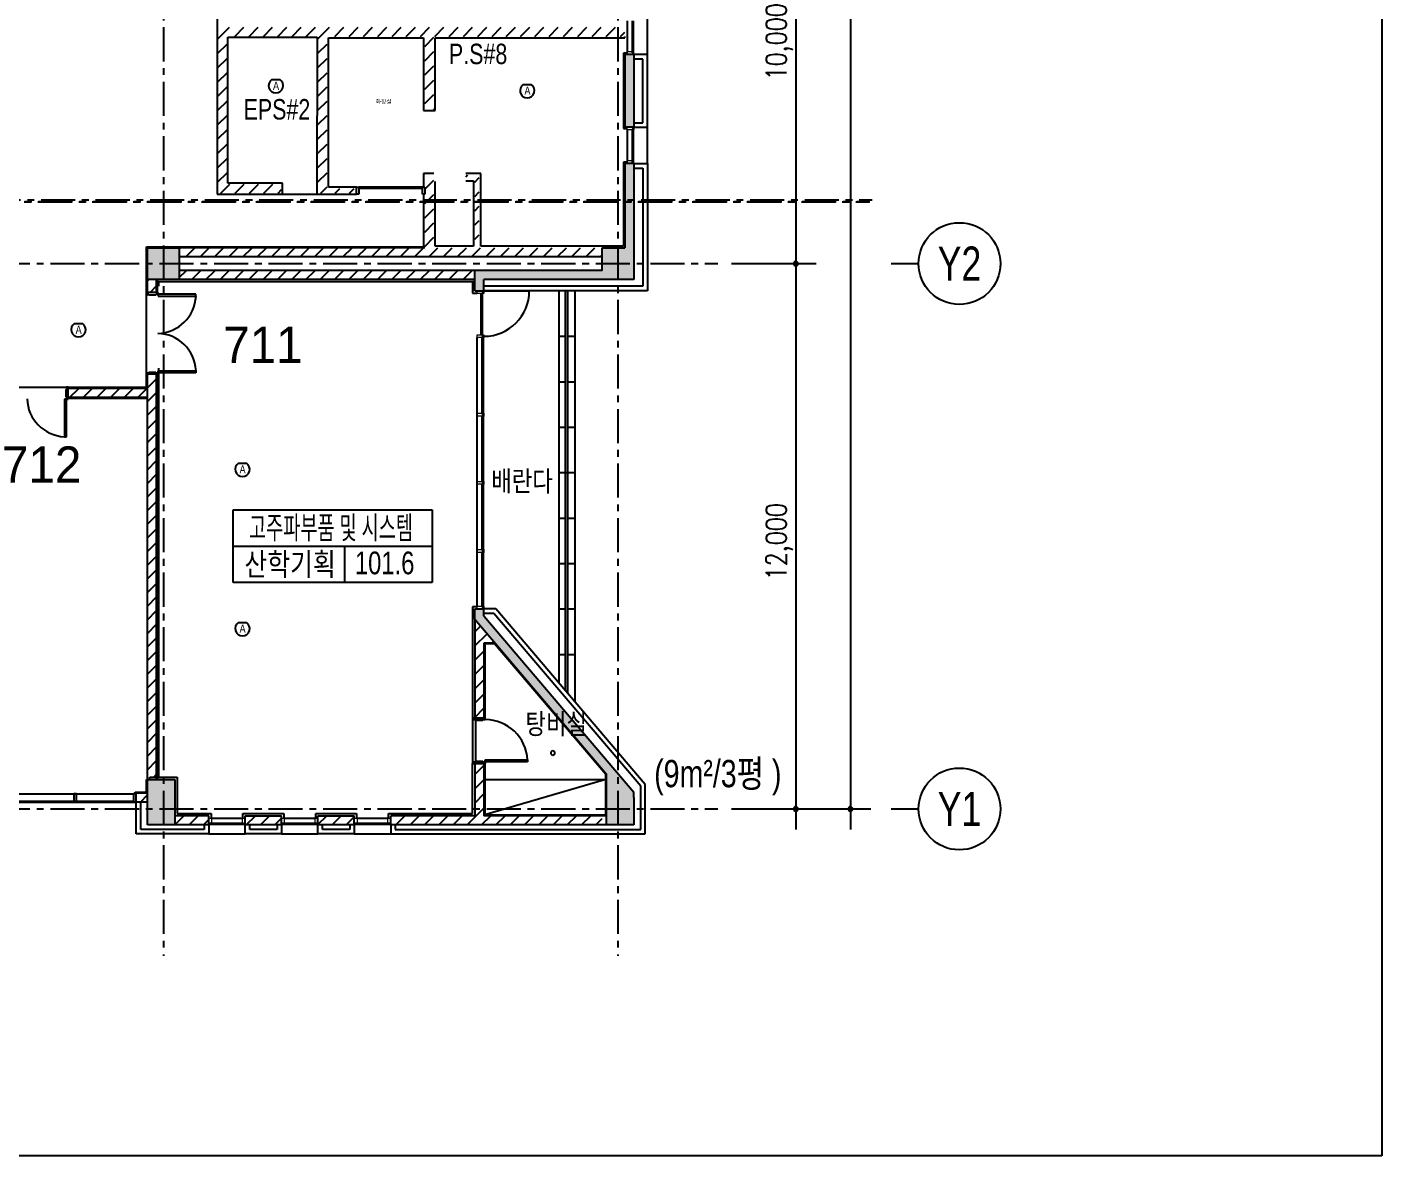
# Model space of a CAD drawing. Extents: x 1198601 to 1325177, y -301855 to -214174.
# Drawn here: x 1295371 to 1325177, y -301855 to -277016 of the extents above; entities that cross this region are included whole.
import ezdxf
from ezdxf.enums import TextEntityAlignment as Align

# ---------------------------------------------------------------- set-up
doc = ezdxf.new("R2010")
doc.units = 0
doc.header["$LTSCALE"] = 600
doc.header["$MEASUREMENT"] = 0
doc.linetypes.add('CEN', pattern=[62, 60, -1, 0, -1])
doc.linetypes.add('CENTER', pattern=[2, 1.25, -0.25, 0.25, -0.25])
doc.layers.get('0').update_dxf_attribs({"linetype": 'CONTINUOUS'})
for name, color, linetype in [('252', 252, 'CONTINUOUS'), ('A-DOOR', 3, 'CONTINUOUS'), ('Beacon', 3, 'CONTINUOUS'), ('CEN', 1, 'CENTER'), ('DIM', 9, 'CONTINUOUS'), ('WALLLL', 7, 'CONTINUOUS')]:
    doc.layers.add(name, color=color, linetype=linetype)
doc.styles.add('AT3', font='romans.shx', dxfattribs={"width": 0.8, "bigfont": 'whgtxt.shx'})
doc.styles.add('BUBBLE', font='Dotum.ttf', dxfattribs={"width": 0.8})
doc.styles.add('GHH', font='Dotum.ttf')
doc.styles.get("Standard").update_dxf_attribs({"font": ''})
doc.styles.add('T25', font='Dotum.ttf', dxfattribs={"width": 0.8})
doc.styles.add('T3', font='Dotum.ttf', dxfattribs={"width": 0.8})
doc.styles.get('STANDARD').set_extended_font_data('HY울릉도M')

# ---------------------------------------------------------------- blocks, each defined once
blk = doc.blocks.new('A$C46A60E2E')
at = {"layer": 'Beacon'}
blk.add_line((0.71, 2.93), (2.48, 2.93), dxfattribs=at)
blk.add_arc((1.6, 1.6), 1.6, 123.5577, 56.4423, dxfattribs=at)
at = {"color": 3, "style": 'GHH', "width": 0.85}
blk.add_text('A', height=1.8, dxfattribs=at).set_placement((1.64, 1.58), align=Align.MIDDLE)

msp = doc.modelspace()

# ---------------------------------------------------------------- hatches: boundary and pattern name
at = {"layer": '252'}
h = msp.add_hatch(color=256, dxfattribs=at)
edge = h.paths.add_edge_path()
edge.add_arc((1308370, -236220), 300, 0, 360)
h.paths.add_polyline_path([(1298020, -235920), (1298620, -235920), (1298620, -236520), (1298020, -236520)])
h.paths.add_polyline_path([(1286020, -235920), (1286620, -235920), (1286620, -236520), (1286020, -236520)])
h.paths.add_polyline_path([(1286020, -244920), (1286620, -244920), (1286620, -245520), (1286020, -245520)])
h.paths.add_polyline_path([(1298020, -244920), (1298620, -244920), (1298620, -245520), (1298020, -245520)])
edge = h.paths.add_edge_path()
edge.add_arc((1308370, -245220), 300, 0, 360)
h.paths.add_polyline_path([(1298020, -253920), (1298620, -253920), (1298620, -254520), (1298020, -254520)])
h.paths.add_polyline_path([(1286020, -253920), (1286620, -253920), (1286620, -254520), (1286020, -254520)])
edge = h.paths.add_edge_path()
edge.add_arc((1308370, -254220), 300, 0, 360)
h.paths.add_polyline_path([(1298020, -262920), (1298620, -262920), (1298620, -263520), (1298020, -263520)])
h.paths.add_polyline_path([(1286020, -262920), (1286620, -262920), (1286620, -263520), (1286020, -263520)])
edge = h.paths.add_edge_path()
edge.add_arc((1308370, -263220), 300, 0, 360)
h.paths.add_polyline_path([(1286020, -271870), (1286620, -271870), (1286620, -272470), (1286020, -272470)])
h.paths.add_polyline_path([(1298020, -271870), (1298720, -271870), (1298720, -272570), (1298020, -272570)])
h.paths.add_polyline_path([(1298020, -293570), (1298620, -293570), (1298620, -294570), (1298020, -294570)])
h.paths.add_polyline_path([(1298020, -281870), (1298720, -281870), (1298720, -282570), (1298020, -282570)])
h.paths.add_polyline_path([(1286020, -293570), (1286620, -293570), (1286620, -294570), (1286020, -294570)])
for points in [[(1308720, -277620), (1308520, -277620), (1308520, -279220), (1308720, -279220)], [(1308520, -281870), (1308020, -281870), (1308020, -282370), (1305220, -282370), (1305220, -282820), (1305420, -282820), (1305420, -282570), (1308020, -282570), (1308720, -282570), (1308720, -281870), (1308720, -280020), (1308520, -280020)], [(1308120, -293970), (1308120, -294570), (1308720, -294570), (1308720, -293970), (1308720, -293849), (1305420, -289973), (1305420, -289820), (1305220, -289820), (1305220, -290047), (1308120, -293453)]]:
    msp.add_hatch(color=256, dxfattribs=at).paths.add_polyline_path(points)

# ---------------------------------------------------------------- linework, layer by layer
for p, q in [((1299902, -287635), (1304282, -287635)), ((1299902, -289235), (1299902, -287635)), ((1304282, -287635), (1304282, -289235)), ((1299902, -288435), (1304282, -288435)), ((1302362, -289235), (1302362, -288435)), ((1304282, -289235), (1299902, -289235))]:
    msp.add_line(p, q)
at = {"color": 0, "linetype": 'ByBlock'}
for centre, start, end in [((1312283, -282220), 90, 270), ((1312283, -282220), 90, 270), ((1312283, -282220), 270, 90), ((1312283, -282220), 270, 90), ((1312283, -294220), 90, 270), ((1312283, -294220), 270, 90), ((1313483, -294220), 90, 270), ((1313483, -294220), 270, 90)]:
    msp.add_arc(centre, 46.9, start, end, dxfattribs=at)
at = {"layer": 'A-DOOR'}
for p, q in [((1298256, -282857), (1297996, -282857)), ((1297996, -282857), (1297996, -282892)), ((1297996, -282892), (1298046, -282892)), ((1298046, -282892), (1298046, -282907)), ((1298046, -282907), (1298206, -282907)), ((1298206, -282907), (1298206, -282892)), ((1298206, -282892), (1298256, -282892)), ((1298256, -282892), (1298256, -282857)), ((1298256, -282892), (1298256, -282937)), ((1299086, -282892), (1298256, -282892)), ((1298256, -282937), (1299086, -282937)), ((1299086, -282937), (1299086, -282892)), ((1297996, -284657), (1297996, -284622)), ((1297996, -284622), (1298046, -284622)), ((1298046, -284622), (1298046, -284607)), ((1298046, -284607), (1298206, -284607)), ((1298206, -284607), (1298206, -284622)), ((1298206, -284622), (1298256, -284622)), ((1298256, -284622), (1298256, -284577)), ((1298256, -284577), (1299086, -284577)), ((1298256, -284622), (1298256, -284657)), ((1299086, -284622), (1298256, -284622)), ((1299086, -284577), (1299086, -284622)), ((1296271, -284940), (1296236, -284940)), ((1296236, -284940), (1296236, -284990)), ((1296271, -285200), (1296271, -284940)), ((1298256, -284657), (1297996, -284657)), ((1296236, -285200), (1296191, -285200)), ((1296191, -285200), (1296191, -286030)), ((1296236, -284990), (1296221, -284990)), ((1296221, -284990), (1296221, -285150)), ((1296221, -285150), (1296236, -285150)), ((1296236, -285150), (1296236, -285200)), ((1296236, -285200), (1296271, -285200)), ((1296236, -286030), (1296236, -285200)), ((1296191, -286030), (1296236, -286030)), ((1305450, -292220), (1305190, -292220)), ((1305190, -292220), (1305190, -292255)), ((1305450, -292220), (1305190, -292220)), ((1305190, -292220), (1305190, -292255)), ((1305190, -292255), (1305240, -292255)), ((1305190, -292255), (1305240, -292255)), ((1305240, -292255), (1305240, -292270)), ((1305240, -292255), (1305240, -292270)), ((1305240, -293170), (1305240, -292270)), ((1305240, -293170), (1305240, -292270)), ((1305240, -292270), (1305400, -292270)), ((1305240, -292270), (1305400, -292270)), ((1305400, -292270), (1305400, -292255)), ((1305400, -292255), (1305450, -292255)), ((1305400, -292270), (1305400, -292255)), ((1305400, -292255), (1305450, -292255)), ((1305450, -292255), (1305450, -292220)), ((1305450, -292255), (1305450, -292220)), ((1305190, -293220), (1305190, -293185)), ((1305190, -293185), (1305240, -293185)), ((1305190, -293220), (1305190, -293185)), ((1305190, -293185), (1305240, -293185)), ((1305450, -293220), (1305190, -293220)), ((1305450, -293220), (1305190, -293220)), ((1305240, -293185), (1305240, -293170)), ((1305240, -293170), (1305400, -293170)), ((1305240, -293185), (1305240, -293170)), ((1305240, -293170), (1305400, -293170)), ((1305400, -293170), (1305400, -293185)), ((1305400, -293170), (1305400, -293185)), ((1305400, -293185), (1305450, -293185)), ((1305400, -293185), (1305450, -293185)), ((1305450, -293185), (1305450, -293140)), ((1305450, -293140), (1306380, -293140)), ((1305450, -293185), (1305450, -293140)), ((1305450, -293140), (1306380, -293140)), ((1305450, -293185), (1305450, -293220)), ((1306380, -293185), (1305450, -293185)), ((1305450, -293185), (1305450, -293220)), ((1306380, -293185), (1305450, -293185)), ((1306380, -293140), (1306380, -293185)), ((1306380, -293140), (1306380, -293185))]:
    msp.add_line(p, q, dxfattribs=at)
for centre, radius, start, end in [((1298223, -282893), 865, 271.7623, 357.0621), ((1298223, -284621), 865, 2.9379, 88.2377), ((1296235, -285166), 865, 181.7623, 267.0621), ((1305450, -293187), 932, 2.8874, 89.9532), ((1305450, -293187), 932, 2.8874, 89.9532)]:
    msp.add_arc(centre, radius, start, end, dxfattribs=at)
at = {"layer": 'CEN'}
for p, q in [((1298370, -223020), (1298370, -297451)), ((1308370, -223020), (1308370, -297451)), ((1211606, -280865), (1313894, -280865)), ((1211622, -280853), (1313910, -280853)), ((1211678, -280821), (1313966, -280821)), ((1208283, -282220), (1310570, -282220)), ((1208283, -294220), (1310570, -294220))]:
    msp.add_line(p, q, dxfattribs=at)
at = {"layer": 'DIM'}
for p, q in [((1313483, -226770), (1313483, -294670)), ((1312283, -271770), (1312283, -282670)), ((1312283, -281770), (1312283, -294670)), ((1310870, -282220), (1312733, -282220)), ((1310870, -282220), (1312733, -282220)), ((1314383, -282220), (1314983, -282220)), ((1310870, -294220), (1313933, -294220)), ((1310870, -294220), (1312733, -294220)), ((1314383, -294220), (1314983, -294220))]:
    msp.add_line(p, q, dxfattribs=at)
for centre in [(1315883, -282220), (1315883, -294220)]:
    msp.add_circle(centre, 900, dxfattribs=at)
at = {"layer": 'WALLLL'}
for p, q in [((1325177, -214174), (1325177, -301855)), ((1299550, -273750), (1299550, -280690)), ((1308570, -276880), (1308570, -277560)), ((1308681, -276880), (1308681, -277560)), ((1308705, -276880), (1308705, -277560)), ((1309020, -277620), (1309020, -276820)), ((1299570, -277277), (1299827, -277020)), ((1299941, -277220), (1300141, -277020)), ((1300256, -277220), (1300456, -277020)), ((1300570, -277220), (1300770, -277020)), ((1300884, -277220), (1301084, -277020)), ((1301199, -277220), (1301399, -277020)), ((1301513, -277220), (1301713, -277020)), ((1301770, -277277), (1302027, -277020)), ((1302142, -277220), (1302342, -277020)), ((1302456, -277220), (1302656, -277020)), ((1302770, -277220), (1302970, -277020)), ((1303084, -277220), (1303284, -277020)), ((1303399, -277220), (1303599, -277020)), ((1303713, -277220), (1303913, -277020)), ((1304027, -277220), (1304227, -277020)), ((1304342, -277220), (1304542, -277020)), ((1304656, -277220), (1304856, -277020)), ((1304970, -277220), (1305170, -277020)), ((1305285, -277220), (1305485, -277020)), ((1305599, -277220), (1305799, -277020)), ((1305913, -277220), (1306113, -277020)), ((1306228, -277220), (1306428, -277020)), ((1306542, -277220), (1306742, -277020)), ((1306856, -277220), (1307056, -277020)), ((1307170, -277220), (1307370, -277020)), ((1307485, -277220), (1307685, -277020)), ((1307799, -277220), (1307999, -277020)), ((1308113, -277220), (1308313, -277020)), ((1308428, -277220), (1308520, -277127)), ((1299570, -277591), (1299770, -277391)), ((1299790, -280450), (1299790, -277240)), ((1299790, -277240), (1301750, -277240)), ((1301750, -277240), (1301748, -280691)), ((1301770, -277591), (1301970, -277391)), ((1302000, -280540), (1302000, -277250)), ((1302000, -277250), (1304090, -277250)), ((1304090, -277250), (1304090, -278850)), ((1304120, -277441), (1304320, -277241)), ((1304350, -278850), (1304350, -277250)), ((1304350, -277250), (1308520, -277250)), ((1308520, -277250), (1308520, -277220)), ((1299570, -277905), (1299770, -277705)), ((1301770, -277905), (1301970, -277705)), ((1304120, -277756), (1304320, -277556)), ((1308570, -277590), (1308490, -277590)), ((1308490, -277590), (1308490, -279250)), ((1308520, -277620), (1308520, -279220)), ((1308720, -277620), (1308520, -277620)), ((1308720, -277620), (1308720, -279220)), ((1309020, -277620), (1308720, -277620)), ((1308920, -277720), (1308720, -277720)), ((1308920, -279120), (1308920, -277720)), ((1309020, -279220), (1309020, -277620)), ((1299570, -278220), (1299770, -278020)), ((1301770, -278220), (1301970, -278020)), ((1304120, -278070), (1304320, -277870)), ((1299570, -278534), (1299770, -278334)), ((1301770, -278534), (1301970, -278334)), ((1304120, -278384), (1304320, -278184)), ((1299570, -278848), (1299770, -278648)), ((1301770, -278848), (1301970, -278648)), ((1304120, -278698), (1304320, -278498)), ((1299570, -279162), (1299770, -278962)), ((1301770, -279163), (1301970, -278963)), ((1304090, -278850), (1304350, -278850)), ((1304313, -278820), (1304320, -278813)), ((1299570, -279477), (1299770, -279277)), ((1301770, -279477), (1301970, -279277)), ((1308490, -279250), (1308570, -279250)), ((1308720, -279220), (1308520, -279220)), ((1308720, -279120), (1308920, -279120)), ((1308720, -279220), (1309020, -279220)), ((1309020, -280020), (1309020, -279220)), ((1308570, -279280), (1308570, -279960)), ((1308681, -279280), (1308681, -279960)), ((1308705, -279280), (1308705, -279960)), ((1299570, -279791), (1299770, -279591)), ((1301770, -279791), (1301970, -279591)), ((1299570, -280105), (1299770, -279905)), ((1301770, -280106), (1301970, -279906)), ((1308570, -279990), (1308490, -279990)), ((1308490, -279990), (1308490, -279990)), ((1308490, -279990), (1308490, -279990)), ((1308490, -279990), (1308490, -281840)), ((1308520, -280020), (1308520, -281870)), ((1308720, -280020), (1308520, -280020)), ((1308720, -280020), (1308720, -281870)), ((1308720, -280020), (1309020, -280020)), ((1308720, -280120), (1308920, -280120)), ((1308920, -280120), (1308920, -282720)), ((1309020, -280020), (1309020, -282820)), ((1299570, -280420), (1299770, -280220)), ((1299634, -280670), (1299834, -280470)), ((1300990, -280450), (1299790, -280450)), ((1299949, -280670), (1300149, -280470)), ((1300263, -280670), (1300463, -280470)), ((1300577, -280670), (1300777, -280470)), ((1300990, -280691), (1300990, -280450)), ((1301770, -280420), (1301970, -280220)), ((1304320, -280240), (1304090, -280240)), ((1304090, -280240), (1304090, -280540)), ((1304120, -280270), (1304120, -280270)), ((1304120, -280584), (1304320, -280384)), ((1304350, -281840), (1304350, -280412)), ((1305350, -280240), (1305020, -280240)), ((1305020, -280313), (1305063, -280270)), ((1305020, -280400), (1305190, -280400)), ((1305190, -280400), (1305190, -281840)), ((1305220, -280427), (1305320, -280327)), ((1305350, -281840), (1305350, -280240)), ((1299550, -280690), (1301748, -280691)), ((1300892, -280670), (1300970, -280591)), ((1301748, -280691), (1302620, -280690)), ((1301835, -280670), (1301970, -280534)), ((1302620, -280540), (1302000, -280540)), ((1302149, -280670), (1302249, -280570)), ((1302463, -280670), (1302563, -280570)), ((1302620, -280690), (1302620, -280540)), ((1302620, -280540), (1302670, -280540)), ((1302670, -280690), (1302620, -280690)), ((1304070, -280540), (1302670, -280540)), ((1302670, -280540), (1302670, -280690)), ((1304070, -280570), (1302670, -280570)), ((1304070, -280690), (1304070, -280540)), ((1304070, -280540), (1304120, -280540)), ((1304120, -280690), (1304070, -280690)), ((1304100, -281850), (1304100, -280690)), ((1304120, -280540), (1304120, -280690)), ((1304120, -280899), (1304320, -280699)), ((1305220, -280742), (1305320, -280642)), ((1304120, -281213), (1304320, -281013)), ((1305220, -281056), (1305320, -280956)), ((1304120, -281527), (1304320, -281327)), ((1305220, -281370), (1305320, -281270)), ((1304120, -281842), (1304320, -281642)), ((1305220, -281685), (1305320, -281585)), ((1298000, -284657), (1298000, -281850)), ((1298000, -281850), (1304100, -281850)), ((1304120, -281870), (1298720, -281870)), ((1298720, -281898), (1298749, -281870)), ((1298863, -282070), (1299063, -281870)), ((1299177, -282070), (1299377, -281870)), ((1299492, -282070), (1299692, -281870)), ((1299806, -282070), (1300006, -281870)), ((1300120, -282070), (1300320, -281870)), ((1300435, -282070), (1300635, -281870)), ((1300749, -282070), (1300949, -281870)), ((1301063, -282070), (1301263, -281870)), ((1301378, -282070), (1301578, -281870)), ((1301692, -282070), (1301892, -281870)), ((1302006, -282070), (1302206, -281870)), ((1302320, -282070), (1302520, -281870)), ((1302635, -282070), (1302835, -281870)), ((1302949, -282070), (1303149, -281870)), ((1303263, -282070), (1303463, -281870)), ((1303578, -282070), (1303778, -281870)), ((1303892, -282070), (1304092, -281870)), ((1304206, -282070), (1304406, -281870)), ((1305190, -281840), (1304350, -281840)), ((1304521, -282070), (1304721, -281870)), ((1304835, -282070), (1305035, -281870)), ((1305149, -282070), (1305349, -281870)), ((1308490, -281840), (1305350, -281840)), ((1305464, -282070), (1305664, -281870)), ((1305778, -282070), (1305978, -281870)), ((1306092, -282070), (1306292, -281870)), ((1306406, -282070), (1306606, -281870)), ((1306721, -282070), (1306921, -281870)), ((1307035, -282070), (1307235, -281870)), ((1307349, -282070), (1307549, -281870)), ((1307664, -282070), (1307864, -281870)), ((1308020, -282070), (1298720, -282070)), ((1307978, -282070), (1308020, -282028)), ((1305220, -282370), (1298720, -282370)), ((1298720, -282527), (1298877, -282370)), ((1298992, -282570), (1299192, -282370)), ((1299306, -282570), (1299506, -282370)), ((1299620, -282570), (1299820, -282370)), ((1299935, -282570), (1300135, -282370)), ((1300249, -282570), (1300449, -282370)), ((1300563, -282570), (1300763, -282370)), ((1300878, -282570), (1301078, -282370)), ((1301192, -282570), (1301392, -282370)), ((1301506, -282570), (1301706, -282370)), ((1301820, -282570), (1302020, -282370)), ((1302135, -282570), (1302335, -282370)), ((1302449, -282570), (1302649, -282370)), ((1302763, -282570), (1302963, -282370)), ((1303078, -282570), (1303278, -282370)), ((1303392, -282570), (1303592, -282370)), ((1303706, -282570), (1303906, -282370)), ((1304021, -282570), (1304221, -282370)), ((1304335, -282570), (1304535, -282370)), ((1304649, -282570), (1304849, -282370)), ((1304964, -282570), (1305164, -282370)), ((1308020, -282370), (1305220, -282370)), ((1305220, -282820), (1305220, -282370)), ((1298020, -282857), (1298020, -282570)), ((1298020, -282598), (1298049, -282570)), ((1298076, -282857), (1298220, -282713)), ((1298220, -282857), (1298220, -282570)), ((1305220, -282620), (1298220, -282620)), ((1298240, -282857), (1298240, -282570)), ((1298270, -282720), (1298270, -282620)), ((1305220, -282570), (1298720, -282570)), ((1305170, -282620), (1305170, -282870)), ((1305220, -282820), (1305420, -282820)), ((1308020, -282570), (1305420, -282570)), ((1305420, -282820), (1305420, -282570)), ((1308920, -282720), (1305420, -282720)), ((1305420, -282820), (1306420, -282820)), ((1309020, -282820), (1305420, -282820)), ((1307070, -282820), (1307070, -291448)), ((1307210, -282820), (1307210, -291613)), ((1307260, -282820), (1307260, -291671)), ((1307420, -282820), (1307420, -291859)), ((1298020, -282913), (1298041, -282892)), ((1305170, -282870), (1305270, -282870)), ((1305351, -282880), (1305351, -283790)), ((1305381, -282880), (1305381, -283790)), ((1305270, -289760), (1305270, -283850)), ((1305381, -285515), (1305381, -283850)), ((1305405, -283850), (1305405, -285515)), ((1307070, -283820), (1307210, -283820)), ((1307260, -283820), (1307420, -283820)), ((1298270, -293520), (1298270, -284520)), ((1298000, -284970), (1298000, -284657)), ((1298000, -284970), (1298000, -284657)), ((1298020, -284970), (1298020, -284657)), ((1298020, -293570), (1298020, -284657)), ((1298220, -284970), (1298220, -284657)), ((1298220, -293570), (1298220, -284657)), ((1298240, -284970), (1298240, -284657)), ((1298240, -293570), (1298240, -284657)), ((1307070, -284820), (1307210, -284820)), ((1307260, -284820), (1307420, -284820)), ((1296271, -284950), (1288345, -284950)), ((1298020, -284950), (1296271, -284950)), ((1298020, -284970), (1296271, -284970)), ((1298020, -285170), (1296271, -285170)), ((1298020, -285190), (1296271, -285190)), ((1298020, -284970), (1298000, -284970)), ((1298020, -284970), (1298000, -284970)), ((1305381, -287015), (1305381, -285575)), ((1305405, -285575), (1305405, -287015)), ((1307070, -285820), (1307210, -285820)), ((1307260, -285820), (1307420, -285820)), ((1307070, -286820), (1307420, -286820)), ((1305381, -288515), (1305381, -287075)), ((1305405, -287075), (1305405, -288515)), ((1307070, -287820), (1307210, -287820)), ((1307260, -287820), (1307420, -287820)), ((1305381, -289760), (1305381, -288575)), ((1305405, -288575), (1305405, -289760)), ((1307070, -288820), (1307210, -288820)), ((1307260, -288820), (1307420, -288820)), ((1305270, -289770), (1305170, -289770)), ((1305170, -289770), (1305170, -293220)), ((1305220, -289820), (1305420, -289820)), ((1305220, -290047), (1305220, -289820)), ((1305420, -289973), (1305420, -289820)), ((1305684, -289820), (1305420, -289820)), ((1305638, -289920), (1305420, -289920)), ((1305420, -289973), (1308720, -293849)), ((1308870, -293716), (1305638, -289920)), ((1308970, -293680), (1305684, -289820)), ((1307070, -289820), (1307210, -289820)), ((1307260, -289820), (1307420, -289820)), ((1305220, -290047), (1308120, -293453)), ((1305220, -290047), (1305220, -292220)), ((1305420, -290570), (1305420, -292220)), ((1305662, -290570), (1305420, -290570)), ((1305653, -290590), (1305440, -290590)), ((1305440, -290590), (1305440, -292220)), ((1308100, -293460), (1305653, -290590)), ((1307070, -290820), (1307210, -290820)), ((1307260, -290820), (1307420, -290820)), ((1305170, -292220), (1305220, -292220)), ((1305220, -292220), (1305420, -292220)), ((1305220, -292220), (1305420, -292220)), ((1305170, -294320), (1305170, -293220)), ((1305170, -293220), (1305220, -293220)), ((1305170, -294320), (1305170, -293220)), ((1305170, -293220), (1305220, -293220)), ((1305220, -293220), (1305420, -293220)), ((1305220, -293220), (1305220, -294370)), ((1305220, -293220), (1305420, -293220)), ((1305220, -293220), (1305420, -293220)), ((1305220, -293220), (1305220, -294370)), ((1305220, -293220), (1305420, -293220)), ((1305420, -293220), (1305420, -294370)), ((1305420, -293220), (1305420, -294370)), ((1305440, -293220), (1305440, -294350)), ((1298000, -293850), (1298000, -293570)), ((1298000, -293570), (1298020, -293570)), ((1298000, -293850), (1298000, -293570)), ((1298000, -293570), (1298020, -293570)), ((1298074, -293570), (1298074, -293520)), ((1298074, -293520), (1298670, -293520)), ((1298074, -293570), (1298074, -293520)), ((1298074, -293520), (1298670, -293520)), ((1298670, -293520), (1298670, -294320)), ((1298670, -293520), (1298670, -294320)), ((1305440, -293570), (1308100, -293570)), ((1308100, -293570), (1305440, -294350)), ((1305440, -293570), (1308100, -293570)), ((1308100, -293570), (1305440, -294350)), ((1308100, -294350), (1308100, -293460)), ((1308120, -293970), (1308120, -293453)), ((1308120, -293970), (1308120, -293453)), ((1297750, -293900), (1297750, -293850)), ((1297750, -293850), (1298000, -293850)), ((1297750, -293900), (1297750, -293850)), ((1297750, -293850), (1298000, -293850)), ((1298020, -293870), (1297770, -293870)), ((1297770, -294070), (1297770, -293870)), ((1298020, -293870), (1297770, -293870)), ((1297770, -294070), (1297770, -293870)), ((1308720, -293970), (1308720, -293849)), ((1308720, -293970), (1308720, -293849)), ((1308870, -294670), (1308870, -293716)), ((1308970, -294770), (1308970, -293680)), ((1295120, -294070), (1297740, -294070)), ((1295120, -294070), (1297740, -294070)), ((1295156, -293890), (1297710, -293890)), ((1295156, -293890), (1297710, -293890)), ((1295156, -294046), (1297710, -294046)), ((1295156, -294046), (1297710, -294046)), ((1296460, -293890), (1296400, -293890)), ((1296400, -293890), (1296400, -294046)), ((1296460, -293890), (1296400, -293890)), ((1296400, -293890), (1296400, -294046)), ((1296400, -294046), (1296425, -294046)), ((1296400, -294046), (1296425, -294046)), ((1296425, -294046), (1296425, -294070)), ((1296425, -294046), (1296425, -294070)), ((1296425, -294070), (1296435, -294070)), ((1296425, -294070), (1296435, -294070)), ((1296435, -294070), (1296435, -294046)), ((1296435, -294046), (1296460, -294046)), ((1296435, -294070), (1296435, -294046)), ((1296435, -294046), (1296460, -294046)), ((1296460, -294046), (1296460, -293890)), ((1296460, -294046), (1296460, -293890)), ((1297770, -293890), (1297710, -293890)), ((1297710, -293890), (1297710, -294046)), ((1297770, -293890), (1297710, -293890)), ((1297710, -293890), (1297710, -294046)), ((1297710, -294046), (1297735, -294046)), ((1297710, -294046), (1297735, -294046)), ((1297735, -294046), (1297735, -294070)), ((1297735, -294046), (1297735, -294070)), ((1297735, -294070), (1297745, -294070)), ((1297735, -294070), (1297745, -294070)), ((1297745, -294070), (1297745, -294046)), ((1297745, -294046), (1297770, -294046)), ((1297745, -294070), (1297745, -294046)), ((1297745, -294046), (1297770, -294046)), ((1297770, -294046), (1297770, -293890)), ((1297770, -294046), (1297770, -293890)), ((1298020, -294070), (1297770, -294070)), ((1298020, -294070), (1297770, -294070)), ((1297770, -294770), (1297770, -294070)), ((1297770, -294770), (1297770, -294070)), ((1297870, -294670), (1297870, -294070)), ((1297870, -294670), (1297870, -294070)), ((1299370, -294370), (1298620, -294370)), ((1299370, -294370), (1298620, -294370)), ((1298670, -294320), (1299420, -294320)), ((1298670, -294320), (1299420, -294320)), ((1299370, -294570), (1299370, -294370)), ((1299370, -294570), (1299370, -294370)), ((1299420, -294320), (1299420, -294420)), ((1299420, -294320), (1299420, -294420)), ((1299430, -294420), (1300110, -294420)), ((1299430, -294420), (1300110, -294420)), ((1300120, -294420), (1300120, -294320)), ((1300120, -294320), (1301020, -294320)), ((1300120, -294420), (1300120, -294320)), ((1300120, -294320), (1301020, -294320)), ((1300170, -294570), (1300170, -294370)), ((1300170, -294570), (1300170, -294370)), ((1300170, -294370), (1300970, -294370)), ((1300170, -294370), (1300970, -294370)), ((1300970, -294570), (1300970, -294370)), ((1300970, -294570), (1300970, -294370)), ((1301020, -294320), (1301020, -294420)), ((1301020, -294320), (1301020, -294420)), ((1301030, -294420), (1301710, -294420)), ((1301030, -294420), (1301710, -294420)), ((1301720, -294420), (1301720, -294320)), ((1301720, -294320), (1302620, -294320)), ((1301720, -294420), (1301720, -294320)), ((1301720, -294320), (1302620, -294320)), ((1301770, -294570), (1301770, -294370)), ((1301770, -294570), (1301770, -294370)), ((1301770, -294370), (1302570, -294370)), ((1301770, -294370), (1302570, -294370)), ((1302570, -294570), (1302570, -294370)), ((1302570, -294570), (1302570, -294370)), ((1302620, -294320), (1302620, -294420)), ((1302620, -294320), (1302620, -294420)), ((1302630, -294420), (1303310, -294420)), ((1302630, -294420), (1303310, -294420)), ((1303320, -294420), (1303320, -294320)), ((1303320, -294320), (1305170, -294320)), ((1303320, -294420), (1303320, -294320)), ((1303320, -294320), (1305170, -294320)), ((1303370, -294570), (1303370, -294370)), ((1303370, -294570), (1303370, -294370)), ((1305220, -294370), (1303370, -294370)), ((1305220, -294370), (1303370, -294370)), ((1308120, -294370), (1305420, -294370)), ((1308120, -294370), (1305420, -294370)), ((1305440, -294350), (1308100, -294350)), ((1299370, -294770), (1297770, -294770)), ((1299370, -294770), (1297770, -294770)), ((1299270, -294670), (1297870, -294670)), ((1299270, -294670), (1297870, -294670)), ((1299370, -294570), (1298620, -294570)), ((1299370, -294570), (1298620, -294570)), ((1299270, -294570), (1299270, -294670)), ((1299270, -294570), (1299270, -294670)), ((1299370, -294570), (1299370, -294770)), ((1299370, -294570), (1299370, -294770)), ((1299370, -294770), (1300170, -294770)), ((1299370, -294770), (1300170, -294770)), ((1299430, -294531), (1300110, -294531)), ((1299430, -294531), (1300110, -294531)), ((1299430, -294555), (1300110, -294555)), ((1299430, -294555), (1300110, -294555)), ((1300970, -294570), (1300170, -294570)), ((1300970, -294570), (1300170, -294570)), ((1300170, -294770), (1300170, -294570)), ((1300170, -294770), (1300170, -294570)), ((1300970, -294770), (1300170, -294770)), ((1300970, -294770), (1300170, -294770)), ((1300270, -294670), (1300270, -294570)), ((1300270, -294670), (1300270, -294570)), ((1300870, -294670), (1300270, -294670)), ((1300870, -294670), (1300270, -294670)), ((1300870, -294570), (1300870, -294670)), ((1300870, -294570), (1300870, -294670)), ((1300970, -294570), (1300970, -294770)), ((1300970, -294570), (1300970, -294770)), ((1300970, -294770), (1301770, -294770)), ((1300970, -294770), (1301770, -294770)), ((1301030, -294531), (1301710, -294531)), ((1301030, -294531), (1301710, -294531)), ((1301030, -294555), (1301710, -294555)), ((1301030, -294555), (1301710, -294555)), ((1302570, -294570), (1301770, -294570)), ((1302570, -294570), (1301770, -294570)), ((1301770, -294770), (1301770, -294570)), ((1301770, -294770), (1301770, -294570)), ((1302570, -294770), (1301770, -294770)), ((1302570, -294770), (1301770, -294770)), ((1301870, -294670), (1301870, -294570)), ((1301870, -294670), (1301870, -294570)), ((1302470, -294670), (1301870, -294670)), ((1302470, -294670), (1301870, -294670)), ((1302470, -294570), (1302470, -294670)), ((1302470, -294570), (1302470, -294670)), ((1302570, -294570), (1302570, -294770)), ((1302570, -294570), (1302570, -294770)), ((1302570, -294770), (1303370, -294770)), ((1302570, -294770), (1303370, -294770)), ((1302630, -294531), (1303310, -294531)), ((1302630, -294531), (1303310, -294531)), ((1302630, -294555), (1303310, -294555)), ((1302630, -294555), (1303310, -294555)), ((1308120, -294570), (1303370, -294570)), ((1308120, -294570), (1303370, -294570)), ((1303370, -294570), (1303370, -294770)), ((1303370, -294770), (1308970, -294770)), ((1303470, -294570), (1303470, -294670)), ((1303470, -294670), (1308870, -294670)), ((1325177, -301855), (1198601, -301855))]:
    msp.add_line(p, q, dxfattribs=at)
at = {"layer": 'WALLLL', "lineweight": 9}
for p, q in [((1308681, -277560), (1308570, -277560)), ((1308570, -277560), (1308570, -277620)), ((1308570, -277620), (1308681, -277620)), ((1308681, -277585), (1308681, -277560)), ((1308705, -277585), (1308681, -277585)), ((1308681, -277620), (1308681, -277620)), ((1308681, -277620), (1308705, -277620)), ((1308705, -277560), (1308705, -277585)), ((1308720, -277560), (1308705, -277560)), ((1308705, -277620), (1308705, -277620)), ((1308705, -277620), (1308720, -277620)), ((1308720, -277620), (1308720, -277560)), ((1308570, -279280), (1308570, -279220)), ((1308570, -279220), (1308681, -279220)), ((1308681, -279220), (1308681, -279220)), ((1308681, -279220), (1308705, -279220)), ((1308705, -279255), (1308681, -279255)), ((1308681, -279255), (1308681, -279280)), ((1308705, -279220), (1308705, -279220)), ((1308705, -279220), (1308720, -279220)), ((1308705, -279280), (1308705, -279255)), ((1308720, -279220), (1308720, -279280)), ((1308681, -279280), (1308570, -279280)), ((1308720, -279280), (1308705, -279280)), ((1308681, -279960), (1308570, -279960)), ((1308570, -279960), (1308570, -280020)), ((1308570, -280020), (1308681, -280020)), ((1308681, -279985), (1308681, -279960)), ((1308705, -279985), (1308681, -279985)), ((1308681, -280020), (1308681, -280020)), ((1308681, -280020), (1308705, -280020)), ((1308705, -279960), (1308705, -279985)), ((1308720, -279960), (1308705, -279960)), ((1308705, -280020), (1308705, -280020)), ((1308705, -280020), (1308720, -280020)), ((1308720, -280020), (1308720, -279960)), ((1305270, -282880), (1305270, -282820)), ((1305270, -282820), (1305381, -282820)), ((1305381, -282820), (1305381, -282820)), ((1305381, -282820), (1305405, -282820)), ((1305405, -282855), (1305381, -282855)), ((1305381, -282855), (1305381, -282880)), ((1305405, -282820), (1305405, -282820)), ((1305405, -282820), (1305420, -282820)), ((1305405, -282880), (1305405, -282855)), ((1305420, -282820), (1305420, -282880)), ((1305381, -282880), (1305270, -282880)), ((1305420, -282880), (1305405, -282880)), ((1305270, -283850), (1305270, -283790)), ((1305270, -283790), (1305381, -283790)), ((1305381, -283850), (1305270, -283850)), ((1305381, -283790), (1305381, -283815)), ((1305381, -283815), (1305405, -283815)), ((1305405, -283825), (1305381, -283825)), ((1305381, -283825), (1305381, -283850)), ((1305405, -283815), (1305405, -283790)), ((1305405, -283790), (1305420, -283790)), ((1305405, -283850), (1305405, -283825)), ((1305420, -283850), (1305405, -283850)), ((1305420, -283790), (1305420, -283850)), ((1305270, -285575), (1305270, -285515)), ((1305270, -285515), (1305381, -285515)), ((1305381, -285515), (1305381, -285540)), ((1305405, -285540), (1305405, -285515)), ((1305405, -285515), (1305420, -285515)), ((1305420, -285515), (1305420, -285575)), ((1305381, -285575), (1305270, -285575)), ((1305381, -285540), (1305405, -285540)), ((1305405, -285550), (1305381, -285550)), ((1305381, -285550), (1305381, -285575)), ((1305405, -285575), (1305405, -285550)), ((1305420, -285575), (1305405, -285575)), ((1305270, -287075), (1305270, -287015)), ((1305270, -287015), (1305381, -287015)), ((1305381, -287015), (1305381, -287040)), ((1305405, -287040), (1305405, -287015)), ((1305405, -287015), (1305420, -287015)), ((1305420, -287015), (1305420, -287075)), ((1305381, -287075), (1305270, -287075)), ((1305381, -287040), (1305405, -287040)), ((1305405, -287050), (1305381, -287050)), ((1305381, -287050), (1305381, -287075)), ((1305405, -287075), (1305405, -287050)), ((1305420, -287075), (1305405, -287075)), ((1305270, -288575), (1305270, -288515)), ((1305270, -288515), (1305381, -288515)), ((1305381, -288515), (1305381, -288540)), ((1305405, -288540), (1305405, -288515)), ((1305405, -288515), (1305420, -288515)), ((1305420, -288515), (1305420, -288575)), ((1305381, -288575), (1305270, -288575)), ((1305381, -288540), (1305405, -288540)), ((1305405, -288550), (1305381, -288550)), ((1305381, -288550), (1305381, -288575)), ((1305405, -288575), (1305405, -288550)), ((1305420, -288575), (1305405, -288575)), ((1305270, -289820), (1305270, -289760)), ((1305270, -289760), (1305381, -289760)), ((1305381, -289820), (1305270, -289820)), ((1305381, -289760), (1305381, -289785)), ((1305381, -289785), (1305405, -289785)), ((1305405, -289820), (1305381, -289820)), ((1305381, -289820), (1305381, -289820)), ((1305405, -289785), (1305405, -289760)), ((1305405, -289760), (1305420, -289760)), ((1305405, -289820), (1305405, -289820)), ((1305420, -289820), (1305405, -289820)), ((1305420, -289760), (1305420, -289820)), ((1299370, -294531), (1299370, -294420)), ((1299370, -294420), (1299430, -294420)), ((1299370, -294531), (1299370, -294420)), ((1299370, -294420), (1299430, -294420)), ((1299430, -294420), (1299430, -294531)), ((1299430, -294420), (1299430, -294531)), ((1300110, -294531), (1300110, -294420)), ((1300110, -294420), (1300170, -294420)), ((1300110, -294531), (1300110, -294420)), ((1300110, -294420), (1300170, -294420)), ((1300170, -294420), (1300170, -294531)), ((1300170, -294420), (1300170, -294531)), ((1300970, -294531), (1300970, -294420)), ((1300970, -294420), (1301030, -294420)), ((1300970, -294531), (1300970, -294420)), ((1300970, -294420), (1301030, -294420)), ((1301030, -294420), (1301030, -294531)), ((1301030, -294420), (1301030, -294531)), ((1301710, -294531), (1301710, -294420)), ((1301710, -294420), (1301770, -294420)), ((1301710, -294531), (1301710, -294420)), ((1301710, -294420), (1301770, -294420)), ((1301770, -294420), (1301770, -294531)), ((1301770, -294420), (1301770, -294531)), ((1302570, -294531), (1302570, -294420)), ((1302570, -294420), (1302630, -294420)), ((1302570, -294531), (1302570, -294420)), ((1302570, -294420), (1302630, -294420)), ((1302630, -294420), (1302630, -294531)), ((1302630, -294420), (1302630, -294531)), ((1303310, -294531), (1303310, -294420)), ((1303310, -294420), (1303370, -294420)), ((1303310, -294531), (1303310, -294420)), ((1303310, -294420), (1303370, -294420)), ((1303370, -294420), (1303370, -294531)), ((1303370, -294420), (1303370, -294531)), ((1299395, -294531), (1299370, -294531)), ((1299395, -294531), (1299370, -294531)), ((1299370, -294555), (1299395, -294555)), ((1299370, -294570), (1299370, -294555)), ((1299370, -294555), (1299395, -294555)), ((1299370, -294570), (1299370, -294555)), ((1299430, -294570), (1299370, -294570)), ((1299430, -294570), (1299370, -294570)), ((1299395, -294555), (1299395, -294531)), ((1299395, -294555), (1299395, -294531)), ((1299430, -294531), (1299405, -294531)), ((1299405, -294531), (1299405, -294555)), ((1299430, -294531), (1299405, -294531)), ((1299405, -294531), (1299405, -294555)), ((1299405, -294555), (1299430, -294555)), ((1299405, -294555), (1299430, -294555)), ((1299430, -294555), (1299430, -294570)), ((1299430, -294555), (1299430, -294570)), ((1300135, -294531), (1300110, -294531)), ((1300135, -294531), (1300110, -294531)), ((1300110, -294555), (1300135, -294555)), ((1300110, -294570), (1300110, -294555)), ((1300110, -294555), (1300135, -294555)), ((1300110, -294570), (1300110, -294555)), ((1300170, -294570), (1300110, -294570)), ((1300170, -294570), (1300110, -294570)), ((1300135, -294555), (1300135, -294531)), ((1300135, -294555), (1300135, -294531)), ((1300170, -294531), (1300145, -294531)), ((1300145, -294531), (1300145, -294555)), ((1300170, -294531), (1300145, -294531)), ((1300145, -294531), (1300145, -294555)), ((1300145, -294555), (1300170, -294555)), ((1300145, -294555), (1300170, -294555)), ((1300170, -294555), (1300170, -294570)), ((1300170, -294555), (1300170, -294570)), ((1300995, -294531), (1300970, -294531)), ((1300995, -294531), (1300970, -294531)), ((1300970, -294555), (1300995, -294555)), ((1300970, -294570), (1300970, -294555)), ((1300970, -294555), (1300995, -294555)), ((1300970, -294570), (1300970, -294555)), ((1301030, -294570), (1300970, -294570)), ((1301030, -294570), (1300970, -294570)), ((1300995, -294555), (1300995, -294531)), ((1300995, -294555), (1300995, -294531)), ((1301030, -294531), (1301005, -294531)), ((1301005, -294531), (1301005, -294555)), ((1301030, -294531), (1301005, -294531)), ((1301005, -294531), (1301005, -294555)), ((1301005, -294555), (1301030, -294555)), ((1301005, -294555), (1301030, -294555)), ((1301030, -294555), (1301030, -294570)), ((1301030, -294555), (1301030, -294570)), ((1301735, -294531), (1301710, -294531)), ((1301735, -294531), (1301710, -294531)), ((1301710, -294555), (1301735, -294555)), ((1301710, -294570), (1301710, -294555)), ((1301710, -294555), (1301735, -294555)), ((1301710, -294570), (1301710, -294555)), ((1301770, -294570), (1301710, -294570)), ((1301770, -294570), (1301710, -294570)), ((1301735, -294555), (1301735, -294531)), ((1301735, -294555), (1301735, -294531)), ((1301770, -294531), (1301745, -294531)), ((1301745, -294531), (1301745, -294555)), ((1301770, -294531), (1301745, -294531)), ((1301745, -294531), (1301745, -294555)), ((1301745, -294555), (1301770, -294555)), ((1301745, -294555), (1301770, -294555)), ((1301770, -294555), (1301770, -294570)), ((1301770, -294555), (1301770, -294570)), ((1302595, -294531), (1302570, -294531)), ((1302595, -294531), (1302570, -294531)), ((1302570, -294555), (1302595, -294555)), ((1302570, -294570), (1302570, -294555)), ((1302570, -294555), (1302595, -294555)), ((1302570, -294570), (1302570, -294555)), ((1302630, -294570), (1302570, -294570)), ((1302630, -294570), (1302570, -294570)), ((1302595, -294555), (1302595, -294531)), ((1302595, -294555), (1302595, -294531)), ((1302630, -294531), (1302605, -294531)), ((1302605, -294531), (1302605, -294555)), ((1302630, -294531), (1302605, -294531)), ((1302605, -294531), (1302605, -294555)), ((1302605, -294555), (1302630, -294555)), ((1302605, -294555), (1302630, -294555)), ((1302630, -294555), (1302630, -294570)), ((1302630, -294555), (1302630, -294570)), ((1303335, -294531), (1303310, -294531)), ((1303335, -294531), (1303310, -294531)), ((1303310, -294555), (1303335, -294555)), ((1303310, -294570), (1303310, -294555)), ((1303310, -294555), (1303335, -294555)), ((1303310, -294570), (1303310, -294555)), ((1303370, -294570), (1303310, -294570)), ((1303370, -294570), (1303310, -294570)), ((1303335, -294555), (1303335, -294531)), ((1303335, -294555), (1303335, -294531)), ((1303370, -294531), (1303345, -294531)), ((1303345, -294531), (1303345, -294555)), ((1303370, -294531), (1303345, -294531)), ((1303345, -294531), (1303345, -294555)), ((1303345, -294555), (1303370, -294555)), ((1303345, -294555), (1303370, -294555)), ((1303370, -294555), (1303370, -294570)), ((1303370, -294555), (1303370, -294570))]:
    msp.add_line(p, q, dxfattribs=at)
at = {"layer": 'WALLLL', "ltscale": 3}
for p, q in [((1298020, -281870), (1298720, -281870)), ((1298020, -282570), (1298020, -281870)), ((1298720, -281870), (1298720, -282570)), ((1308020, -282370), (1308020, -281870)), ((1308020, -281870), (1308520, -281870)), ((1308720, -281870), (1308720, -282570)), ((1298720, -282570), (1298020, -282570)), ((1308720, -282570), (1308020, -282570)), ((1298020, -293570), (1298620, -293570)), ((1298020, -294570), (1298020, -293570)), ((1298020, -293570), (1298620, -293570)), ((1298020, -294570), (1298020, -293570)), ((1298620, -293570), (1298620, -294570)), ((1298620, -293570), (1298620, -294570)), ((1308120, -294570), (1308120, -293970)), ((1308120, -294570), (1308120, -293970)), ((1308720, -293970), (1308720, -294570)), ((1308720, -293970), (1308720, -294570)), ((1298620, -294570), (1298020, -294570)), ((1298620, -294570), (1298020, -294570)), ((1308720, -294570), (1308120, -294570)), ((1308720, -294570), (1308120, -294570))]:
    msp.add_line(p, q, dxfattribs=at)
at = {"layer": 'WALLLL', "linetype": 'Continuous'}
for p, q in [((1298020, -284956), (1298220, -284756)), ((1296306, -285170), (1296506, -284970)), ((1296606, -285170), (1296806, -284970)), ((1296906, -285170), (1297106, -284970)), ((1297206, -285170), (1297406, -284970)), ((1297506, -285170), (1297706, -284970)), ((1297806, -285170), (1298006, -284970)), ((1298020, -285256), (1298220, -285056)), ((1298020, -285556), (1298220, -285356)), ((1298020, -285856), (1298220, -285656)), ((1298020, -286156), (1298220, -285956)), ((1298020, -286456), (1298220, -286256)), ((1298020, -286756), (1298220, -286556)), ((1298020, -287056), (1298220, -286856)), ((1298020, -287356), (1298220, -287156)), ((1298020, -287656), (1298220, -287456)), ((1298020, -287956), (1298220, -287756)), ((1298020, -288256), (1298220, -288056)), ((1298020, -288556), (1298220, -288356)), ((1298020, -288856), (1298220, -288656)), ((1298020, -289156), (1298220, -288956)), ((1298020, -289456), (1298220, -289256)), ((1298020, -289756), (1298220, -289556)), ((1298020, -290056), (1298220, -289856)), ((1298020, -290356), (1298220, -290156)), ((1305220, -290320), (1305345, -290195)), ((1298020, -290656), (1298220, -290456)), ((1305220, -290634), (1305489, -290365)), ((1305599, -290570), (1305633, -290536)), ((1298020, -290956), (1298220, -290756)), ((1305220, -290948), (1305420, -290748)), ((1298020, -291256), (1298220, -291056)), ((1305220, -291262), (1305420, -291062)), ((1298020, -291556), (1298220, -291356)), ((1305220, -291577), (1305420, -291377)), ((1298020, -291856), (1298220, -291656)), ((1305220, -291891), (1305420, -291691)), ((1298020, -292156), (1298220, -291956)), ((1305220, -292205), (1305420, -292005)), ((1298020, -292456), (1298220, -292256)), ((1298020, -292756), (1298220, -292556)), ((1298020, -293056), (1298220, -292856)), ((1298020, -293356), (1298220, -293156)), ((1305220, -293463), (1305420, -293263)), ((1298156, -293520), (1298220, -293456)), ((1305220, -293777), (1305420, -293577)), ((1297864, -294070), (1298020, -293913)), ((1305220, -294091), (1305420, -293891)), ((1298621, -294570), (1298821, -294370)), ((1298935, -294570), (1299135, -294370)), ((1299250, -294570), (1299370, -294449)), ((1300193, -294570), (1300393, -294370)), ((1300507, -294570), (1300707, -294370)), ((1300821, -294570), (1300970, -294421)), ((1301770, -294564), (1301964, -294370)), ((1302079, -294570), (1302279, -294370)), ((1302393, -294570), (1302570, -294392)), ((1303484, -294570), (1303684, -294370)), ((1303799, -294570), (1303999, -294370)), ((1304113, -294570), (1304313, -294370)), ((1304427, -294570), (1304627, -294370)), ((1304742, -294570), (1304942, -294370)), ((1305056, -294570), (1305420, -294206)), ((1305370, -294570), (1305570, -294370)), ((1305685, -294570), (1305885, -294370)), ((1305999, -294570), (1306199, -294370)), ((1306313, -294570), (1306513, -294370)), ((1306628, -294570), (1306828, -294370)), ((1306942, -294570), (1307142, -294370)), ((1307256, -294570), (1307456, -294370)), ((1307570, -294570), (1307770, -294370)), ((1307885, -294570), (1308020, -294434))]:
    msp.add_line(p, q, dxfattribs=at)
at = {"layer": 'WALLLL'}
for centre, radius, start, end in [((1305420, -282820), 1000, 270, 0), ((1306936, -292990), 45, 90, 270), ((1306936, -292990), 45, 270, 90)]:
    msp.add_arc(centre, radius, start, end, dxfattribs=at)

# ---------------------------------------------------------------- block references
at = {"layer": 'Beacon', "xscale": 100, "yscale": 100, "zscale": 100}
for p in [(1300684, -278466), (1306215, -278573), (1296341, -283835), (1299948, -286905), (1299948, -290410)]:
    msp.add_blockref('A$C46A60E2E', p, dxfattribs=at)

# ---------------------------------------------------------------- texts
at = {"layer": 'DIM', "linetype": 'CEN', "style": 'AT3', "width": 0.8}
for s, p in [('10,000', (1312077, -278188)), ('12,000', (1312077, -289188))]:
    msp.add_text(s, height=450, rotation=90, dxfattribs=at).set_placement(p)
at = {"layer": 'DIM', "style": 'BUBBLE', "width": 0.8}
for s, p in [('Y2', (1315883, -282220)), ('Y1', (1315883, -294220))]:
    msp.add_text(s, height=750, dxfattribs=at).set_placement(p, align=Align.MIDDLE_CENTER)
at = {"layer": 'WALLLL'}
for s, height, style, width, p in [('P.S#8', 450, 'T25', 0.8, (1305293, -277607)), ('EPS#2', 450, 'T25', 0.8, (1300867, -278825)), ('배란다', 450, 'T3', 0.8, (1306260, -287006)), ('고주파부품 및 시스템', 500, 'T25', 0.6, (1302056, -288030)), ('산학기획', 500, 'T25', 0.8, (1301157, -288836)), ('101.6', 500, 'T25', 0.8, (1303237, -288807)), ('탕비실', 450, 'T3', 0.8, (1307011, -292348))]:
    msp.add_text(s, height=height, dxfattribs=dict(at, style=style, width=width)).set_placement(p, align=Align.MIDDLE_CENTER)
at = {"layer": 'WALLLL', "linetype": 'CEN'}
msp.add_text('화장실', height=90.4, dxfattribs=at).set_placement((1303041, -278702))
at = {"layer": 'WALLLL', "style": 'T25'}
for s, p in [('711', (1300558, -284007)), ('712', (1295692, -286643))]:
    msp.add_text(s, height=800, dxfattribs=at).set_placement(p, align=Align.MIDDLE_CENTER)
at = {"layer": 'WALLLL', "style": 'T3', "width": 0.8}
msp.add_text('(9m²/3평 )', height=600, dxfattribs=at).set_placement((1309167, -293442), align=Align.MIDDLE_LEFT)

doc.saveas('drawing.dxf')
